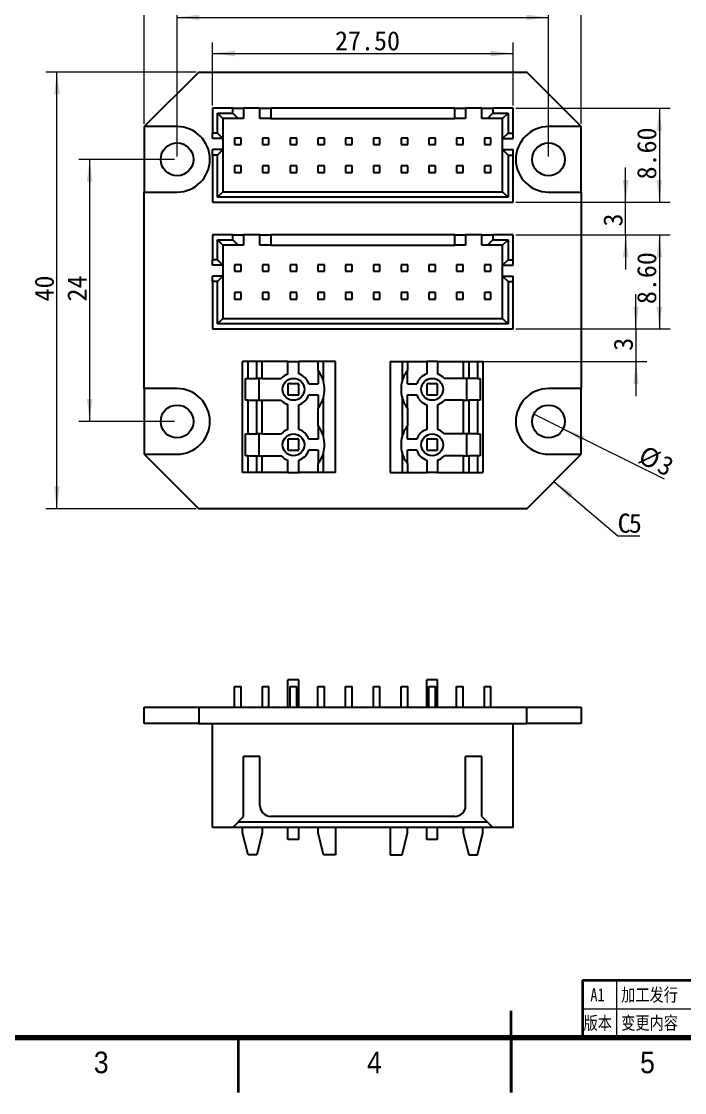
# Model space of a CAD drawing. Header units: millimetres. Extents: x 0 to 210, y 0 to 149.
# Drawn here: x 60.2 to 120.9, y 0 to 98.1 of the extents above; entities that cross this region are included whole.
import ezdxf

# ---------------------------------------------------------------- set-up
doc = ezdxf.new("R2010")
doc.units = ezdxf.units.MM
doc.header["$LTSCALE"] = 0.5
doc.linetypes.add('SLD-实线', pattern=[0])
doc.layers.add('轮廓粗实线', color=7, linetype='Continuous')
doc.styles.add('SLDTEXTSTYLE10', font='GOTHIC.TTF', dxfattribs={"width": 0.913})
doc.styles.add('SLDTEXTSTYLE4', font='SIMSUN.TTC')
doc.styles.add('SLDTEXTSTYLE5', font='SIMSUN.TTC', dxfattribs={"width": 0.8})
doc.styles.add('SLDTEXTSTYLE6', font='SIMSUN.TTC', dxfattribs={"width": 0.8, "bigfont": 'bigfont'})
doc.dimstyles.new('SLDDIMSTYLE0', dxfattribs={"dimtxt": 1.75, "dimasz": 2.04, "dimexe": 0, "dimexo": 0.0625, "dimgap": 0.4375, "dimtad": 2, "dimrnd": 1e-09, "dimzin": 12, "dimdsep": 46, "dimtxsty": 'SLDTEXTSTYLE4', "dimsah": 1, "dimcen": 0.09, "dimadec": 0, "dimazin": 3, "dimtfac": 1, "dimtofl": 0, "dimtmove": 0, "dimatfit": 3, "dimfxl": 1, "dimfrac": 2, "dimtolj": 1, "dimtzin": 12, "dimarcsym": 0})
doc.dimstyles.new('SLDDIMSTYLE1', dxfattribs={"dimtxt": 1.75, "dimasz": 2.04, "dimexe": 0, "dimexo": 0.0625, "dimgap": 0.4375, "dimtad": 2, "dimrnd": 1e-09, "dimzin": 12, "dimdsep": 46, "dimtxsty": 'SLDTEXTSTYLE4', "dimblk1": 'NONE', "dimsah": 1, "dimcen": 0, "dimadec": 0, "dimazin": 3, "dimtfac": 1, "dimtmove": 0, "dimatfit": 3, "dimldrblk": 'NONE', "dimfxl": 1, "dimfrac": 2, "dimtolj": 1, "dimtzin": 12, "dimarcsym": 0})
doc.dimstyles.new('SLDDIMSTYLE2', dxfattribs={"dimtxt": 1.75, "dimasz": 2.04, "dimexe": 0, "dimexo": 0.0625, "dimgap": 0.4375, "dimtad": 2, "dimrnd": 1e-09, "dimzin": 4, "dimdsep": 46, "dimtxsty": 'SLDTEXTSTYLE4', "dimsah": 1, "dimcen": 0.09, "dimadec": 0, "dimazin": 1, "dimtfac": 1, "dimtofl": 0, "dimtmove": 0, "dimatfit": 3, "dimfxl": 1, "dimfrac": 2, "dimtolj": 1, "dimtzin": 12, "dimarcsym": 0})
doc.dimstyles.new('SLDDIMSTYLE3', dxfattribs={"dimtxt": 1.75, "dimasz": 2.04, "dimexe": 0, "dimexo": 0.0625, "dimgap": 0.4375, "dimtad": 2, "dimrnd": 1e-09, "dimzin": 12, "dimdsep": 46, "dimtxsty": 'SLDTEXTSTYLE4', "dimsah": 1, "dimcen": 0.09, "dimadec": 0, "dimazin": 3, "dimtfac": 1, "dimtmove": 0, "dimatfit": 0, "dimfxl": 1, "dimfrac": 2, "dimtolj": 1, "dimtzin": 12, "dimarcsym": 0})

# ---------------------------------------------------------------- blocks, each defined once
blk = doc.blocks.new('_D')
at = {"color": 7, "linetype": 'SLD-实线', "lineweight": 18, "true_color": 0xffffff}
for p, q in [((76.173, 93.469), (62.423, 93.469)), ((63.423, 53.469), (63.423, 93.469)), ((76.173, 53.469), (62.423, 53.469))]:
    blk.add_line(p, q, dxfattribs=at)
for points in [[(63.423, 93.469), (63.169, 91.429), (63.677, 91.429)], [(63.423, 53.469), (63.677, 55.509), (63.169, 55.509)]]:
    blk.add_solid(points, dxfattribs=at)
at = {"color": 7, "linetype": 'SLD-实线', "lineweight": 18, "true_color": 0xffffff, "insert": (61.387, 72.451), "char_height": 1.75, "attachment_point": 1, "rotation": 90, "style": 'SLDTEXTSTYLE4'}
blk.add_mtext('40', dxfattribs=at)
blk = doc.blocks.new('_D_1')
at = {"color": 7, "linetype": 'SLD-实线', "lineweight": 18, "true_color": 0xffffff}
for p, q in [((71.423, 88.719), (71.423, 102.469)), ((111.423, 88.719), (111.423, 102.469)), ((71.423, 101.469), (111.423, 101.469))]:
    blk.add_line(p, q, dxfattribs=at)
for points in [[(71.423, 101.469), (73.463, 101.215), (73.463, 101.723)], [(111.423, 101.469), (109.383, 101.723), (109.383, 101.215)]]:
    blk.add_solid(points, dxfattribs=at)
at = {"color": 7, "linetype": 'SLD-实线', "lineweight": 18, "true_color": 0xffffff, "insert": (90.405, 103.506), "char_height": 1.75, "attachment_point": 1, "style": 'SLDTEXTSTYLE4'}
blk.add_mtext('40', dxfattribs=at)
blk = doc.blocks.new('_D_2')
at = {"color": 7, "linetype": 'SLD-实线', "lineweight": 18, "true_color": 0xffffff}
for p, q in [((74.173, 85.469), (65.423, 85.469)), ((66.423, 85.469), (66.423, 61.469)), ((74.173, 61.469), (65.423, 61.469))]:
    blk.add_line(p, q, dxfattribs=at)
for points in [[(66.423, 85.469), (66.169, 83.429), (66.677, 83.429)], [(66.423, 61.469), (66.677, 63.509), (66.169, 63.509)]]:
    blk.add_solid(points, dxfattribs=at)
at = {"color": 7, "linetype": 'SLD-实线', "lineweight": 18, "true_color": 0xffffff, "insert": (64.387, 72.451), "char_height": 1.75, "attachment_point": 1, "rotation": 90, "style": 'SLDTEXTSTYLE4'}
blk.add_mtext('24', dxfattribs=at)
blk = doc.blocks.new('_D_3')
at = {"color": 7, "linetype": 'SLD-实线', "lineweight": 18, "true_color": 0xffffff}
for p, q in [((74.423, 85.719), (74.423, 99.469)), ((108.423, 85.719), (108.423, 99.469)), ((74.423, 98.469), (108.423, 98.469))]:
    blk.add_line(p, q, dxfattribs=at)
for points in [[(74.423, 98.469), (76.463, 98.215), (76.463, 98.723)], [(108.423, 98.469), (106.383, 98.723), (106.383, 98.215)]]:
    blk.add_solid(points, dxfattribs=at)
at = {"color": 7, "linetype": 'SLD-实线', "lineweight": 18, "true_color": 0xffffff, "insert": (90.405, 100.506), "char_height": 1.75, "attachment_point": 1, "style": 'SLDTEXTSTYLE4'}
blk.add_mtext('34', dxfattribs=at)
blk = doc.blocks.new('SW_CHAMFER_DIMENSION_0')
at = {"color": 0, "linetype": 'SLD-实线', "lineweight": 18}
for p, q in [((-5.831, 4.981), (0, 0)), ((0, 0), (2.037, 0))]:
    blk.add_line(p, q, dxfattribs=at)
blk.add_solid([(-5.831, 4.981), (-4.444, 3.463), (-4.115, 3.849)], dxfattribs=at)
at = {"color": 0, "linetype": 'SLD-实线', "lineweight": 18, "char_height": 1.75, "attachment_point": 1, "style": 'SLDTEXTSTYLE4'}
for s, insert in [('C', (0, 2.036)), ('5', (1.018, 2.036))]:
    blk.add_mtext(s, dxfattribs=dict(at, insert=insert))
blk = doc.blocks.new('_D_4')
at = {"color": 7, "linetype": 'SLD-实线', "lineweight": 18, "true_color": 0xffffff}
for q in [(107.08, 62.137), (119.018, 56.206)]:
    blk.add_line((109.767, 60.802), q, dxfattribs=at)
blk.add_solid([(109.767, 60.802), (111.481, 59.667), (111.707, 60.122)], dxfattribs=at)
at = {"color": 7, "linetype": 'SLD-实线', "lineweight": 18, "true_color": 0xffffff, "char_height": 1.75, "attachment_point": 1, "rotation": 333.5804, "style": 'SLDTEXTSTYLE4'}
for s, insert in [('%%c', (117.277, 59.339)), ('3', (119.009, 58.478))]:
    blk.add_mtext(s, dxfattribs=dict(at, insert=insert))
blk = doc.blocks.new('_None')
blk = doc.blocks.new('_D_5')
at = {"color": 7, "linetype": 'SLD-实线', "lineweight": 18, "true_color": 0xffffff}
for p, q in [((77.673, 90.399), (77.673, 96.171)), ((105.173, 90.399), (105.173, 96.171)), ((77.673, 95.171), (105.173, 95.171))]:
    blk.add_line(p, q, dxfattribs=at)
for points in [[(77.673, 95.171), (79.713, 94.917), (79.713, 95.425)], [(105.173, 95.171), (103.133, 95.425), (103.133, 94.917)]]:
    blk.add_solid(points, dxfattribs=at)
at = {"color": 7, "linetype": 'SLD-实线', "lineweight": 18, "true_color": 0xffffff, "insert": (88.877, 97.207), "char_height": 1.75, "attachment_point": 1, "style": 'SLDTEXTSTYLE4'}
blk.add_mtext('27.50', dxfattribs=at)
blk = doc.blocks.new('_D_6')
at = {"color": 7, "linetype": 'SLD-实线', "lineweight": 18, "true_color": 0xffffff}
for p, q in [((105.423, 90.149), (119.565, 90.149)), ((118.565, 90.149), (118.565, 81.549)), ((105.423, 81.549), (119.565, 81.549))]:
    blk.add_line(p, q, dxfattribs=at)
for points in [[(118.565, 90.149), (118.311, 88.109), (118.819, 88.109)], [(118.565, 81.549), (118.819, 83.589), (118.311, 83.589)]]:
    blk.add_solid(points, dxfattribs=at)
at = {"color": 7, "linetype": 'SLD-实线', "lineweight": 18, "true_color": 0xffffff, "insert": (116.529, 83.631), "char_height": 1.75, "attachment_point": 1, "rotation": 90, "style": 'SLDTEXTSTYLE4'}
blk.add_mtext('8.60', dxfattribs=at)
blk = doc.blocks.new('_D_7')
at = {"color": 7, "linetype": 'SLD-实线', "lineweight": 18, "true_color": 0xffffff}
for p, q in [((105.423, 78.549), (119.565, 78.549)), ((118.565, 78.549), (118.565, 69.949)), ((105.423, 69.949), (119.565, 69.949))]:
    blk.add_line(p, q, dxfattribs=at)
for points in [[(118.565, 78.549), (118.311, 76.509), (118.819, 76.509)], [(118.565, 69.949), (118.819, 71.989), (118.311, 71.989)]]:
    blk.add_solid(points, dxfattribs=at)
at = {"color": 7, "linetype": 'SLD-实线', "lineweight": 18, "true_color": 0xffffff, "insert": (116.529, 72.213), "char_height": 1.75, "attachment_point": 1, "rotation": 90, "style": 'SLDTEXTSTYLE4'}
blk.add_mtext('8.60', dxfattribs=at)
blk = doc.blocks.new('_D_8')
at = {"color": 7, "linetype": 'SLD-实线', "lineweight": 18, "true_color": 0xffffff}
for p, q in [((115.478, 81.549), (115.478, 84.724)), ((105.423, 81.549), (116.478, 81.549)), ((115.478, 78.549), (115.478, 81.549)), ((105.423, 78.549), (116.478, 78.549)), ((115.478, 78.549), (115.478, 75.374))]:
    blk.add_line(p, q, dxfattribs=at)
for points in [[(115.478, 81.549), (115.732, 83.589), (115.224, 83.589)], [(115.478, 78.549), (115.224, 76.509), (115.732, 76.509)]]:
    blk.add_solid(points, dxfattribs=at)
at = {"color": 7, "linetype": 'SLD-实线', "lineweight": 18, "true_color": 0xffffff, "insert": (113.442, 79.318), "char_height": 1.75, "attachment_point": 1, "rotation": 90, "style": 'SLDTEXTSTYLE4'}
blk.add_mtext('3', dxfattribs=at)
blk = doc.blocks.new('_D_9')
at = {"color": 7, "linetype": 'SLD-实线', "lineweight": 18, "true_color": 0xffffff}
for p, q in [((116.423, 69.949), (116.423, 73.124)), ((105.423, 69.949), (117.423, 69.949)), ((116.423, 69.949), (116.423, 66.949)), ((102.173, 66.949), (117.423, 66.949)), ((116.423, 66.949), (116.423, 63.774))]:
    blk.add_line(p, q, dxfattribs=at)
for points in [[(116.423, 69.949), (116.677, 71.989), (116.169, 71.989)], [(116.423, 66.949), (116.169, 64.909), (116.677, 64.909)]]:
    blk.add_solid(points, dxfattribs=at)
at = {"color": 7, "linetype": 'SLD-实线', "lineweight": 18, "true_color": 0xffffff, "insert": (114.387, 67.94), "char_height": 1.75, "attachment_point": 1, "rotation": 90, "style": 'SLDTEXTSTYLE4'}
blk.add_mtext('3', dxfattribs=at)

msp = doc.modelspace()

# ---------------------------------------------------------------- linework, layer by layer
at = {"color": 7, "linetype": 'SLD-实线', "lineweight": 35}
for p, q in [((111.545, 10.3), (128.559, 10.3)), ((111.545, 10.3), (111.545, 5)), ((105, 0), (105, 7.501)), ((80, 5), (80, 0)), ((105, 5), (105, 0))]:
    msp.add_line(p, q, dxfattribs=at)
at = {"color": 7, "linetype": 'SLD-实线', "lineweight": 18}
for p, q in [((114.649, 10.3), (114.649, 4.998)), ((145.572, 7.65), (111.5, 7.65))]:
    msp.add_line(p, q, dxfattribs=at)
at = {"color": 7, "linetype": 'SLD-实线', "lineweight": 70}
msp.add_line((205, 5), (5, 5), dxfattribs=at)
at = {"layer": '轮廓粗实线'}
for p, q in [((76.423, 93.469), (71.423, 88.469)), ((76.423, 93.469), (106.423, 93.469)), ((111.423, 88.469), (106.423, 93.469)), ((79.513, 90.149), (77.673, 90.149)), ((77.673, 90.149), (77.673, 87.869)), ((78.123, 89.699), (79.513, 89.699)), ((78.123, 87.869), (78.123, 89.699)), ((78.623, 89.199), (78.123, 89.699)), ((79.513, 89.699), (79.513, 90.149)), ((79.513, 90.149), (80.513, 90.149)), ((79.513, 89.699), (80.013, 89.199)), ((80.513, 90.149), (80.513, 89.199)), ((82.013, 90.149), (80.513, 90.149)), ((82.013, 89.199), (82.013, 90.149)), ((82.013, 90.149), (83.013, 90.149)), ((83.013, 90.149), (83.013, 89.199)), ((99.833, 90.149), (83.013, 90.149)), ((99.833, 89.199), (99.833, 90.149)), ((99.833, 90.149), (100.833, 90.149)), ((100.833, 90.149), (100.833, 89.199)), ((102.333, 90.149), (100.833, 90.149)), ((102.333, 89.199), (102.333, 90.149)), ((102.333, 90.149), (103.333, 90.149)), ((102.833, 89.199), (103.333, 89.699)), ((103.333, 90.149), (103.333, 89.699)), ((105.173, 90.149), (103.333, 90.149)), ((103.333, 89.699), (104.723, 89.699)), ((104.223, 89.199), (104.723, 89.699)), ((104.723, 89.699), (104.723, 87.869)), ((105.173, 87.869), (105.173, 90.149)), ((74.423, 88.469), (71.423, 88.469)), ((71.423, 88.469), (71.423, 82.469)), ((78.623, 89.199), (78.623, 87.369)), ((80.013, 89.199), (78.623, 89.199)), ((80.513, 89.199), (80.013, 89.199)), ((83.013, 89.199), (82.013, 89.199)), ((83.013, 89.199), (99.833, 89.199)), ((100.833, 89.199), (99.833, 89.199)), ((102.833, 89.199), (102.333, 89.199)), ((104.223, 89.199), (102.833, 89.199)), ((104.223, 87.369), (104.223, 89.199)), ((111.423, 88.469), (108.423, 88.469)), ((111.423, 82.469), (111.423, 88.469)), ((77.673, 87.369), (77.673, 87.869)), ((78.123, 87.869), (77.673, 87.869)), ((78.623, 87.369), (77.673, 87.369)), ((78.123, 87.869), (78.623, 87.369)), ((78.623, 87.369), (78.623, 86.369)), ((80.293, 87.419), (79.693, 87.419)), ((79.693, 87.419), (79.693, 86.819)), ((80.293, 86.819), (80.293, 87.419)), ((82.233, 87.419), (82.233, 86.819)), ((82.833, 87.419), (82.233, 87.419)), ((82.833, 86.819), (82.833, 87.419)), ((85.373, 87.419), (84.773, 87.419)), ((84.773, 87.419), (84.773, 86.819)), ((85.373, 86.819), (85.373, 87.419)), ((87.313, 87.419), (87.313, 86.819)), ((87.913, 87.419), (87.313, 87.419)), ((87.913, 86.819), (87.913, 87.419)), ((89.853, 87.419), (89.853, 86.819)), ((90.453, 87.419), (89.853, 87.419)), ((90.453, 86.819), (90.453, 87.419)), ((92.993, 87.419), (92.393, 87.419)), ((92.393, 87.419), (92.393, 86.819)), ((92.993, 86.819), (92.993, 87.419)), ((95.533, 87.419), (94.933, 87.419)), ((94.933, 87.419), (94.933, 86.819)), ((95.533, 86.819), (95.533, 87.419)), ((97.473, 87.419), (97.473, 86.819)), ((98.073, 87.419), (97.473, 87.419)), ((98.073, 86.819), (98.073, 87.419)), ((100.013, 87.419), (100.013, 86.819)), ((100.613, 87.419), (100.013, 87.419)), ((100.613, 86.819), (100.613, 87.419)), ((102.553, 87.419), (102.553, 86.819)), ((103.153, 87.419), (102.553, 87.419)), ((103.153, 86.819), (103.153, 87.419)), ((104.723, 87.869), (104.223, 87.369)), ((104.223, 87.369), (105.173, 87.369)), ((104.223, 86.369), (104.223, 87.369)), ((104.723, 87.869), (105.173, 87.869)), ((105.173, 87.369), (105.173, 87.869)), ((78.623, 86.369), (77.673, 86.369)), ((77.673, 85.869), (77.673, 86.369)), ((78.623, 86.369), (78.123, 85.869)), ((78.623, 86.369), (78.623, 82.499)), ((79.693, 86.819), (80.293, 86.819)), ((82.233, 86.819), (82.833, 86.819)), ((84.773, 86.819), (85.373, 86.819)), ((87.313, 86.819), (87.913, 86.819)), ((89.853, 86.819), (90.453, 86.819)), ((92.393, 86.819), (92.993, 86.819)), ((94.933, 86.819), (95.533, 86.819)), ((97.473, 86.819), (98.073, 86.819)), ((100.013, 86.819), (100.613, 86.819)), ((102.553, 86.819), (103.153, 86.819)), ((104.223, 86.369), (105.173, 86.369)), ((104.223, 86.369), (104.723, 85.869)), ((104.223, 82.499), (104.223, 86.369)), ((105.173, 85.869), (105.173, 86.369)), ((77.673, 85.869), (77.673, 81.549)), ((78.123, 85.869), (77.673, 85.869)), ((78.123, 81.999), (78.123, 85.869)), ((104.723, 85.869), (104.723, 81.999)), ((104.723, 85.869), (105.173, 85.869)), ((105.173, 81.549), (105.173, 85.869)), ((79.693, 84.879), (79.693, 84.279)), ((80.293, 84.879), (79.693, 84.879)), ((80.293, 84.279), (80.293, 84.879)), ((82.233, 84.879), (82.233, 84.279)), ((82.833, 84.879), (82.233, 84.879)), ((82.833, 84.279), (82.833, 84.879)), ((84.773, 84.879), (84.773, 84.279)), ((85.373, 84.879), (84.773, 84.879)), ((85.373, 84.279), (85.373, 84.879)), ((87.913, 84.879), (87.313, 84.879)), ((87.313, 84.879), (87.313, 84.279)), ((87.913, 84.279), (87.913, 84.879)), ((89.853, 84.879), (89.853, 84.279)), ((90.453, 84.879), (89.853, 84.879)), ((90.453, 84.279), (90.453, 84.879)), ((92.393, 84.879), (92.393, 84.279)), ((92.993, 84.879), (92.393, 84.879)), ((92.993, 84.279), (92.993, 84.879)), ((95.533, 84.879), (94.933, 84.879)), ((94.933, 84.879), (94.933, 84.279)), ((95.533, 84.279), (95.533, 84.879)), ((97.473, 84.879), (97.473, 84.279)), ((98.073, 84.879), (97.473, 84.879)), ((98.073, 84.279), (98.073, 84.879)), ((100.013, 84.879), (100.013, 84.279)), ((100.613, 84.879), (100.013, 84.879)), ((100.613, 84.279), (100.613, 84.879)), ((103.153, 84.879), (102.553, 84.879)), ((102.553, 84.879), (102.553, 84.279)), ((103.153, 84.279), (103.153, 84.879)), ((79.693, 84.279), (80.293, 84.279)), ((82.233, 84.279), (82.833, 84.279)), ((84.773, 84.279), (85.373, 84.279)), ((87.313, 84.279), (87.913, 84.279)), ((89.853, 84.279), (90.453, 84.279)), ((92.393, 84.279), (92.993, 84.279)), ((94.933, 84.279), (95.533, 84.279)), ((97.473, 84.279), (98.073, 84.279)), ((100.013, 84.279), (100.613, 84.279)), ((102.553, 84.279), (103.153, 84.279)), ((71.423, 64.469), (71.423, 82.469)), ((71.423, 82.469), (74.423, 82.469)), ((78.623, 82.499), (78.123, 81.999)), ((78.623, 82.499), (104.223, 82.499)), ((104.223, 82.499), (104.723, 81.999)), ((108.423, 82.469), (111.423, 82.469)), ((111.423, 82.469), (111.423, 64.469)), ((77.673, 81.549), (105.173, 81.549)), ((104.723, 81.999), (78.123, 81.999)), ((79.513, 78.549), (77.673, 78.549)), ((77.673, 78.549), (77.673, 76.269)), ((79.513, 78.099), (79.513, 78.549)), ((79.513, 78.549), (80.513, 78.549)), ((80.513, 78.549), (80.513, 77.599)), ((82.013, 78.549), (80.513, 78.549)), ((82.013, 77.599), (82.013, 78.549)), ((82.013, 78.549), (83.013, 78.549)), ((83.013, 78.549), (83.013, 77.599)), ((99.833, 78.549), (83.013, 78.549)), ((99.833, 77.599), (99.833, 78.549)), ((99.833, 78.549), (100.833, 78.549)), ((100.833, 78.549), (100.833, 77.599)), ((102.333, 78.549), (100.833, 78.549)), ((102.333, 77.599), (102.333, 78.549)), ((102.333, 78.549), (103.333, 78.549)), ((103.333, 78.549), (103.333, 78.099)), ((105.173, 78.549), (103.333, 78.549)), ((105.173, 76.269), (105.173, 78.549)), ((78.623, 77.599), (78.123, 78.099)), ((78.123, 78.099), (79.513, 78.099)), ((78.123, 76.269), (78.123, 78.099)), ((80.013, 77.599), (78.623, 77.599)), ((78.623, 77.599), (78.623, 75.769)), ((79.513, 78.099), (80.013, 77.599)), ((80.513, 77.599), (80.013, 77.599)), ((83.013, 77.599), (82.013, 77.599)), ((83.013, 77.599), (99.833, 77.599)), ((100.833, 77.599), (99.833, 77.599)), ((102.833, 77.599), (102.333, 77.599)), ((102.833, 77.599), (103.333, 78.099)), ((104.223, 77.599), (102.833, 77.599)), ((103.333, 78.099), (104.723, 78.099)), ((104.223, 77.599), (104.723, 78.099)), ((104.223, 75.769), (104.223, 77.599)), ((104.723, 78.099), (104.723, 76.269)), ((78.123, 76.269), (77.673, 76.269)), ((77.673, 75.769), (77.673, 76.269)), ((78.623, 75.769), (77.673, 75.769)), ((78.123, 76.269), (78.623, 75.769)), ((78.623, 75.769), (78.623, 74.769)), ((79.693, 75.819), (79.693, 75.219)), ((80.293, 75.819), (79.693, 75.819)), ((80.293, 75.219), (80.293, 75.819)), ((82.233, 75.819), (82.233, 75.219)), ((82.833, 75.819), (82.233, 75.819)), ((82.833, 75.219), (82.833, 75.819)), ((85.373, 75.819), (84.773, 75.819)), ((84.773, 75.819), (84.773, 75.219)), ((85.373, 75.219), (85.373, 75.819)), ((87.913, 75.819), (87.313, 75.819)), ((87.313, 75.819), (87.313, 75.219)), ((87.913, 75.219), (87.913, 75.819)), ((89.853, 75.819), (89.853, 75.219)), ((90.453, 75.819), (89.853, 75.819)), ((90.453, 75.219), (90.453, 75.819)), ((92.393, 75.819), (92.393, 75.219)), ((92.993, 75.819), (92.393, 75.819)), ((92.993, 75.219), (92.993, 75.819)), ((94.933, 75.819), (94.933, 75.219)), ((95.533, 75.819), (94.933, 75.819)), ((95.533, 75.219), (95.533, 75.819)), ((97.473, 75.819), (97.473, 75.219)), ((98.073, 75.819), (97.473, 75.819)), ((98.073, 75.219), (98.073, 75.819)), ((100.613, 75.819), (100.013, 75.819)), ((100.013, 75.819), (100.013, 75.219)), ((100.613, 75.219), (100.613, 75.819)), ((102.553, 75.819), (102.553, 75.219)), ((103.153, 75.819), (102.553, 75.819)), ((103.153, 75.219), (103.153, 75.819)), ((104.723, 76.269), (104.223, 75.769)), ((104.223, 75.769), (105.173, 75.769)), ((104.223, 74.769), (104.223, 75.769)), ((104.723, 76.269), (105.173, 76.269)), ((105.173, 75.769), (105.173, 76.269)), ((77.673, 74.269), (77.673, 74.769)), ((78.623, 74.769), (77.673, 74.769)), ((78.623, 74.769), (78.123, 74.269)), ((78.623, 74.769), (78.623, 70.899)), ((79.693, 75.219), (80.293, 75.219)), ((82.233, 75.219), (82.833, 75.219)), ((84.773, 75.219), (85.373, 75.219)), ((87.313, 75.219), (87.913, 75.219)), ((89.853, 75.219), (90.453, 75.219)), ((92.393, 75.219), (92.993, 75.219)), ((94.933, 75.219), (95.533, 75.219)), ((97.473, 75.219), (98.073, 75.219)), ((100.013, 75.219), (100.613, 75.219)), ((102.553, 75.219), (103.153, 75.219)), ((104.223, 70.899), (104.223, 74.769)), ((104.223, 74.769), (104.723, 74.269)), ((104.223, 74.769), (105.173, 74.769)), ((105.173, 74.269), (105.173, 74.769)), ((78.123, 74.269), (77.673, 74.269)), ((77.673, 74.269), (77.673, 69.949)), ((78.123, 70.399), (78.123, 74.269)), ((104.723, 74.269), (104.723, 70.399)), ((104.723, 74.269), (105.173, 74.269)), ((105.173, 69.949), (105.173, 74.269)), ((79.693, 73.279), (79.693, 72.679)), ((80.293, 73.279), (79.693, 73.279)), ((79.693, 72.679), (80.293, 72.679)), ((80.293, 72.679), (80.293, 73.279)), ((82.833, 73.279), (82.233, 73.279)), ((82.233, 73.279), (82.233, 72.679)), ((82.233, 72.679), (82.833, 72.679)), ((82.833, 72.679), (82.833, 73.279)), ((85.373, 73.279), (84.773, 73.279)), ((84.773, 73.279), (84.773, 72.679)), ((84.773, 72.679), (85.373, 72.679)), ((85.373, 72.679), (85.373, 73.279)), ((87.913, 73.279), (87.313, 73.279)), ((87.313, 73.279), (87.313, 72.679)), ((87.313, 72.679), (87.913, 72.679)), ((87.913, 72.679), (87.913, 73.279)), ((89.853, 73.279), (89.853, 72.679)), ((90.453, 73.279), (89.853, 73.279)), ((89.853, 72.679), (90.453, 72.679)), ((90.453, 72.679), (90.453, 73.279)), ((92.393, 73.279), (92.393, 72.679)), ((92.993, 73.279), (92.393, 73.279)), ((92.393, 72.679), (92.993, 72.679)), ((92.993, 72.679), (92.993, 73.279)), ((94.933, 73.279), (94.933, 72.679)), ((95.533, 73.279), (94.933, 73.279)), ((94.933, 72.679), (95.533, 72.679)), ((95.533, 72.679), (95.533, 73.279)), ((97.473, 73.279), (97.473, 72.679)), ((98.073, 73.279), (97.473, 73.279)), ((97.473, 72.679), (98.073, 72.679)), ((98.073, 72.679), (98.073, 73.279)), ((100.013, 73.279), (100.013, 72.679)), ((100.613, 73.279), (100.013, 73.279)), ((100.013, 72.679), (100.613, 72.679)), ((100.613, 72.679), (100.613, 73.279)), ((102.553, 73.279), (102.553, 72.679)), ((103.153, 73.279), (102.553, 73.279)), ((102.553, 72.679), (103.153, 72.679)), ((103.153, 72.679), (103.153, 73.279)), ((78.623, 70.899), (78.123, 70.399)), ((78.623, 70.899), (104.223, 70.899)), ((104.223, 70.899), (104.723, 70.399)), ((77.673, 69.949), (105.173, 69.949)), ((104.723, 70.399), (78.123, 70.399)), ((80.423, 56.789), (80.423, 66.949)), ((80.923, 66.949), (80.423, 66.949)), ((80.923, 65.409), (80.923, 66.949)), ((81.723, 66.949), (80.923, 66.949)), ((81.723, 65.409), (81.723, 66.949)), ((82.223, 66.949), (81.723, 66.949)), ((82.223, 65.409), (82.223, 66.949)), ((84.573, 66.949), (82.223, 66.949)), ((84.573, 65.824), (84.573, 66.949)), ((84.573, 66.949), (85.573, 66.949)), ((85.573, 65.824), (85.573, 66.949)), ((87.323, 66.949), (85.573, 66.949)), ((87.323, 66.159), (87.323, 66.949)), ((87.823, 66.949), (87.323, 66.949)), ((87.823, 65.158), (87.823, 66.949)), ((88.923, 66.949), (87.823, 66.949)), ((88.923, 56.789), (88.923, 66.949)), ((93.923, 66.949), (93.923, 56.789)), ((93.923, 66.949), (95.023, 66.949)), ((95.023, 66.949), (95.023, 65.158)), ((95.023, 66.949), (95.523, 66.949)), ((95.523, 66.949), (95.523, 66.159)), ((95.523, 66.949), (97.273, 66.949)), ((97.273, 66.949), (97.273, 65.824)), ((98.273, 66.949), (97.273, 66.949)), ((98.273, 66.949), (98.273, 65.824)), ((98.273, 66.949), (100.623, 66.949)), ((100.623, 66.949), (100.623, 65.409)), ((100.623, 66.949), (101.123, 66.949)), ((101.123, 66.949), (101.923, 66.949)), ((101.123, 66.949), (101.123, 65.409)), ((101.923, 66.949), (102.423, 66.949)), ((101.923, 66.949), (101.923, 65.409)), ((102.423, 66.949), (102.423, 56.789)), ((87.323, 66.159), (87.323, 64.909)), ((95.523, 64.909), (95.523, 66.159)), ((80.673, 65.409), (80.923, 65.409)), ((80.673, 63.409), (80.673, 65.409)), ((80.923, 65.409), (81.723, 65.409)), ((82.223, 65.409), (81.723, 65.409)), ((81.923, 63.409), (81.923, 65.409)), ((82.223, 65.409), (83.955, 65.409)), ((84.573, 64.909), (84.573, 63.909)), ((85.573, 64.909), (84.573, 64.909)), ((85.573, 63.909), (85.573, 64.909)), ((86.488, 64.909), (87.323, 64.909)), ((95.523, 64.909), (96.359, 64.909)), ((97.273, 64.909), (97.273, 63.909)), ((98.273, 64.909), (97.273, 64.909)), ((98.273, 63.909), (98.273, 64.909)), ((100.623, 65.409), (98.891, 65.409)), ((101.123, 65.409), (100.623, 65.409)), ((100.923, 65.409), (100.923, 63.409)), ((101.923, 65.409), (101.123, 65.409)), ((101.923, 65.409), (102.173, 65.409)), ((102.173, 65.409), (102.173, 63.409)), ((74.423, 64.469), (71.423, 64.469)), ((71.423, 64.469), (71.423, 58.469)), ((84.573, 63.909), (85.573, 63.909)), ((86.488, 63.909), (87.323, 63.909)), ((87.323, 63.909), (87.323, 62.66)), ((95.523, 63.909), (96.359, 63.909)), ((95.523, 62.66), (95.523, 63.909)), ((97.273, 63.909), (98.273, 63.909)), ((111.423, 64.469), (108.423, 64.469)), ((111.423, 58.469), (111.423, 64.469)), ((80.923, 63.409), (80.673, 63.409)), ((80.923, 60.329), (80.923, 63.409)), ((80.923, 63.409), (81.723, 63.409)), ((81.723, 60.329), (81.723, 63.409)), ((81.723, 63.409), (82.223, 63.409)), ((82.223, 60.329), (82.223, 63.409)), ((82.223, 63.409), (83.955, 63.409)), ((84.573, 60.744), (84.573, 62.995)), ((85.573, 60.744), (85.573, 62.995)), ((87.823, 60.078), (87.823, 63.661)), ((95.023, 63.661), (95.023, 60.078)), ((97.273, 62.995), (97.273, 60.744)), ((98.273, 62.995), (98.273, 60.744)), ((100.623, 63.409), (98.891, 63.409)), ((100.623, 63.409), (100.623, 60.329)), ((100.623, 63.409), (101.123, 63.409)), ((101.123, 63.409), (101.123, 60.329)), ((101.923, 63.409), (101.123, 63.409)), ((101.923, 63.409), (101.923, 60.329)), ((102.173, 63.409), (101.923, 63.409)), ((87.323, 61.079), (87.323, 62.66)), ((95.523, 62.66), (95.523, 61.079)), ((87.323, 61.079), (87.323, 59.829)), ((95.523, 59.829), (95.523, 61.079)), ((80.673, 60.329), (80.923, 60.329)), ((80.673, 58.329), (80.673, 60.329)), ((80.923, 60.329), (81.723, 60.329)), ((82.223, 60.329), (81.723, 60.329)), ((81.923, 58.329), (81.923, 60.329)), ((82.223, 60.329), (83.955, 60.329)), ((100.623, 60.329), (98.891, 60.329)), ((101.123, 60.329), (100.623, 60.329)), ((100.923, 60.329), (100.923, 58.329)), ((101.923, 60.329), (101.123, 60.329)), ((101.923, 60.329), (102.173, 60.329)), ((102.173, 60.329), (102.173, 58.329)), ((84.573, 59.829), (84.573, 58.829)), ((85.573, 59.829), (84.573, 59.829)), ((85.573, 58.829), (85.573, 59.829)), ((87.323, 59.829), (86.488, 59.829)), ((96.359, 59.829), (95.523, 59.829)), ((97.273, 59.829), (97.273, 58.829)), ((98.273, 59.829), (97.273, 59.829)), ((98.273, 58.829), (98.273, 59.829)), ((71.423, 58.469), (76.423, 53.469)), ((71.423, 58.469), (74.423, 58.469)), ((80.923, 58.329), (80.673, 58.329)), ((80.923, 56.789), (80.923, 58.329)), ((80.923, 58.329), (81.723, 58.329)), ((81.723, 56.789), (81.723, 58.329)), ((81.723, 58.329), (82.223, 58.329)), ((82.223, 56.789), (82.223, 58.329)), ((82.223, 58.329), (83.955, 58.329)), ((84.573, 58.829), (85.573, 58.829)), ((84.573, 56.789), (84.573, 57.915)), ((85.573, 56.789), (85.573, 57.915)), ((87.323, 58.829), (86.488, 58.829)), ((87.323, 58.829), (87.323, 57.58)), ((87.823, 56.789), (87.823, 58.581)), ((95.023, 58.581), (95.023, 56.789)), ((96.359, 58.829), (95.523, 58.829)), ((95.523, 57.58), (95.523, 58.829)), ((97.273, 58.829), (98.273, 58.829)), ((97.273, 57.915), (97.273, 56.789)), ((98.273, 57.915), (98.273, 56.789)), ((100.623, 58.329), (98.891, 58.329)), ((100.623, 58.329), (100.623, 56.789)), ((100.623, 58.329), (101.123, 58.329)), ((101.123, 58.329), (101.123, 56.789)), ((101.923, 58.329), (101.123, 58.329)), ((101.923, 58.329), (101.923, 56.789)), ((102.173, 58.329), (101.923, 58.329)), ((106.423, 53.469), (111.423, 58.469)), ((108.423, 58.469), (111.423, 58.469)), ((87.323, 56.789), (87.323, 57.58)), ((95.523, 57.58), (95.523, 56.789)), ((80.923, 56.789), (80.423, 56.789)), ((81.723, 56.789), (80.923, 56.789)), ((82.223, 56.789), (81.723, 56.789)), ((84.573, 56.789), (82.223, 56.789)), ((84.573, 56.789), (85.573, 56.789)), ((87.323, 56.789), (85.573, 56.789)), ((87.823, 56.789), (87.323, 56.789)), ((88.923, 56.789), (87.823, 56.789)), ((93.923, 56.789), (95.023, 56.789)), ((95.023, 56.789), (95.523, 56.789)), ((95.523, 56.789), (97.273, 56.789)), ((98.273, 56.789), (97.273, 56.789)), ((98.273, 56.789), (100.623, 56.789)), ((100.623, 56.789), (101.123, 56.789)), ((101.123, 56.789), (101.923, 56.789)), ((101.923, 56.789), (102.423, 56.789)), ((106.423, 53.469), (76.423, 53.469)), ((84.573, 35.289), (84.573, 37.789)), ((85.573, 37.789), (84.573, 37.789)), ((85.573, 35.289), (85.573, 37.789)), ((98.273, 37.789), (97.273, 37.789)), ((97.273, 35.289), (97.273, 37.789)), ((98.273, 35.289), (98.273, 37.789)), ((79.693, 37.189), (80.293, 37.189)), ((79.693, 35.289), (79.693, 37.189)), ((80.293, 35.289), (80.293, 37.189)), ((82.233, 35.289), (82.233, 37.189)), ((82.233, 37.189), (82.833, 37.189)), ((82.833, 35.289), (82.833, 37.189)), ((84.773, 37.189), (85.373, 37.189)), ((84.773, 35.289), (84.773, 37.189)), ((85.373, 35.289), (85.373, 37.189)), ((87.313, 37.189), (87.913, 37.189)), ((87.313, 35.289), (87.313, 37.189)), ((87.913, 35.289), (87.913, 37.189)), ((89.853, 35.289), (89.853, 37.189)), ((89.853, 37.189), (90.453, 37.189)), ((90.453, 35.289), (90.453, 37.189)), ((92.393, 37.189), (92.993, 37.189)), ((92.393, 35.289), (92.393, 37.189)), ((92.993, 35.289), (92.993, 37.189)), ((94.933, 35.289), (94.933, 37.189)), ((94.933, 37.189), (95.533, 37.189)), ((95.533, 35.289), (95.533, 37.189)), ((97.473, 35.289), (97.473, 37.189)), ((97.473, 37.189), (98.073, 37.189)), ((98.073, 35.289), (98.073, 37.189)), ((100.013, 37.189), (100.613, 37.189)), ((100.013, 35.289), (100.013, 37.189)), ((100.613, 35.289), (100.613, 37.189)), ((102.553, 37.189), (103.153, 37.189)), ((102.553, 35.289), (102.553, 37.189)), ((103.153, 35.289), (103.153, 37.189)), ((71.423, 35.189), (71.423, 35.289)), ((71.423, 35.289), (76.423, 35.289)), ((71.423, 33.889), (71.423, 35.189)), ((76.423, 35.289), (76.423, 33.789)), ((76.423, 35.289), (106.423, 35.289)), ((106.423, 33.789), (106.423, 35.289)), ((106.423, 35.289), (111.423, 35.289)), ((111.423, 35.289), (111.423, 35.189)), ((111.423, 35.189), (111.423, 33.889)), ((71.423, 33.789), (71.423, 33.889)), ((76.423, 33.789), (71.423, 33.789)), ((76.423, 33.789), (106.423, 33.789)), ((77.673, 24.289), (77.673, 33.789)), ((105.173, 24.289), (105.173, 33.789)), ((111.423, 33.789), (106.423, 33.789)), ((111.423, 33.889), (111.423, 33.789)), ((82.013, 30.789), (80.513, 30.789)), ((80.513, 25.289), (80.513, 30.789)), ((82.013, 26.289), (82.013, 30.789)), ((102.333, 30.789), (100.833, 30.789)), ((100.833, 26.289), (100.833, 30.789)), ((102.333, 25.289), (102.333, 30.789)), ((79.513, 24.289), (80.513, 25.289)), ((80.013, 24.789), (102.833, 24.789)), ((99.833, 25.289), (83.013, 25.289)), ((102.333, 25.289), (103.333, 24.289)), ((79.513, 24.289), (77.673, 24.289)), ((103.333, 24.289), (79.513, 24.289)), ((80.423, 23.789), (80.423, 24.289)), ((80.923, 21.789), (80.423, 23.789)), ((82.223, 23.789), (81.723, 21.789)), ((82.223, 24.289), (82.223, 23.789)), ((84.573, 23.189), (84.573, 24.289)), ((85.573, 23.189), (85.573, 24.289)), ((87.323, 23.789), (87.323, 24.289)), ((87.823, 21.789), (87.323, 23.789)), ((88.923, 24.289), (88.923, 21.789)), ((93.923, 24.289), (93.923, 21.789)), ((95.023, 21.789), (95.523, 23.789)), ((95.523, 23.789), (95.523, 24.289)), ((97.273, 23.189), (97.273, 24.289)), ((98.273, 23.189), (98.273, 24.289)), ((100.623, 24.289), (100.623, 23.789)), ((100.623, 23.789), (101.123, 21.789)), ((101.923, 21.789), (102.423, 23.789)), ((102.423, 23.789), (102.423, 24.289)), ((105.173, 24.289), (103.333, 24.289)), ((85.573, 23.189), (84.573, 23.189)), ((98.273, 23.189), (97.273, 23.189)), ((81.723, 21.789), (80.923, 21.789)), ((88.923, 21.789), (87.823, 21.789)), ((93.923, 21.789), (95.023, 21.789)), ((101.123, 21.789), (101.923, 21.789))]:
    msp.add_line(p, q, dxfattribs=at)
for centre, radius in [((74.423, 85.469), 1.5), ((108.423, 85.469), 1.5), ((85.073, 64.409), 1), ((97.773, 64.409), 1), ((74.423, 61.469), 1.5), ((108.423, 61.469), 1.5), ((85.073, 59.329), 1), ((97.773, 59.329), 1)]:
    msp.add_circle(centre, radius, dxfattribs=at)
for centre, radius, start, end in [((74.423, 85.469), 3, 270, 90), ((108.423, 85.469), 3, 90, 270), ((85.073, 64.409), 1.5, 109.47122, 138.18969), ((85.073, 64.409), 1.5, 19.47122, 70.52878), ((85.073, 64.409), 2.85, 15.22276, 37.86365), ((97.773, 64.409), 2.85, 142.13635, 164.77724), ((97.773, 64.409), 1.5, 109.47122, 160.52878), ((97.773, 64.409), 1.5, 41.81031, 70.52878), ((85.073, 64.409), 2.85, 344.77724, 15.22276), ((97.773, 64.409), 2.85, 164.77724, 195.22276), ((74.423, 61.469), 3, 270, 90), ((85.073, 64.409), 1.5, 289.47122, 340.52878), ((97.773, 64.409), 1.5, 199.47122, 250.52878), ((108.423, 61.469), 3, 90, 270), ((85.073, 64.409), 1.5, 221.81031, 250.52878), ((85.073, 64.409), 2.85, 322.13635, 344.77724), ((97.773, 64.409), 2.85, 195.22276, 217.86365), ((97.773, 64.409), 1.5, 289.47122, 318.18969), ((85.073, 59.329), 2.85, 15.22276, 37.86365), ((97.773, 59.329), 2.85, 142.13635, 164.77724), ((85.073, 59.329), 1.5, 109.47122, 138.18969), ((85.073, 59.329), 1.5, 19.47122, 70.52878), ((85.073, 59.329), 2.85, 344.77724, 15.22276), ((97.773, 59.329), 2.85, 164.77724, 195.22276), ((97.773, 59.329), 1.5, 109.47122, 160.52878), ((97.773, 59.329), 1.5, 41.81031, 70.52878), ((85.073, 59.329), 1.5, 221.81031, 250.52878), ((85.073, 59.329), 1.5, 289.47122, 340.52878), ((85.073, 59.329), 2.85, 322.13635, 344.77724), ((97.773, 59.329), 2.85, 195.22276, 217.86365), ((97.773, 59.329), 1.5, 199.47122, 250.52878), ((97.773, 59.329), 1.5, 289.47122, 318.18969), ((83.013, 26.289), 1, 180, 270), ((99.833, 26.289), 1, 270, 0)]:
    msp.add_arc(centre, radius, start, end, dxfattribs=at)

# ---------------------------------------------------------------- block references
at = {"color": 7, "linetype": 'SLD-实线', "lineweight": 18, "true_color": 0xffffff}
msp.add_blockref('SW_CHAMFER_DIMENSION_0', (114.754, 50.988), dxfattribs=at)

# ---------------------------------------------------------------- texts
at = {"color": 7, "linetype": 'SLD-实线', "lineweight": 18, "true_color": 0xffffff, "char_height": 1.1906, "attachment_point": 2}
for s, insert, style in [('A1', (112.903, 9.543), 'SLDTEXTSTYLE5'), ('加工发行', (117.672, 9.543), 'SLDTEXTSTYLE6'), ('版本', (112.93, 6.971), 'SLDTEXTSTYLE6'), ('变更内容', (117.672, 6.972), 'SLDTEXTSTYLE6')]:
    msp.add_mtext(s, dxfattribs=dict(at, insert=insert, style=style))
at = {"color": 7, "linetype": 'Continuous', "lineweight": 0, "char_height": 1.984, "attachment_point": 2, "style": 'SLDTEXTSTYLE10'}
for s, insert in [('3', (67.48, 3.757)), ('4', (92.48, 3.757)), ('5', (117.48, 3.757))]:
    msp.add_mtext(s, dxfattribs=dict(at, insert=insert))

# ---------------------------------------------------------------- dimensions: what is measured, and where the dimension line sits
at = {"color": 7, "linetype": 'SLD-实线', "lineweight": 18, "true_color": 0xffffff}
for base, p1, p2, dimstyle, picture, middle in [((111.423, 101.469), (71.423, 88.469), (111.423, 88.469), 'SLDDIMSTYLE0', '_D_1', (91.423, 101.469)), ((108.423, 98.469), (74.423, 85.469), (108.423, 85.469), 'SLDDIMSTYLE0', '_D_3', (91.423, 98.469)), ((105.173, 95.171), (77.673, 90.149), (105.173, 90.149), 'SLDDIMSTYLE2', '_D_5', (91.423, 95.171))]:
    dim = msp.add_linear_dim(base=base, p1=p1, p2=p2, dimstyle=dimstyle, dxfattribs=at)
    dim.commit()
    dim.dimension.update_dxf_attribs({"geometry": picture, "text_midpoint": middle, "dimtype": 160})
for base, p1, p2, dimstyle, picture, middle in [((63.423, 93.469), (76.423, 53.469), (76.423, 93.469), 'SLDDIMSTYLE0', '_D', (63.423, 73.469)), ((118.565, 81.549), (105.173, 90.149), (105.173, 81.549), 'SLDDIMSTYLE2', '_D_6', (118.565, 85.668)), ((66.423, 61.469), (74.423, 85.469), (74.423, 61.469), 'SLDDIMSTYLE0', '_D_2', (66.423, 73.469)), ((115.478, 81.549), (105.173, 78.549), (105.173, 81.549), 'SLDDIMSTYLE3', '_D_8', (115.478, 79.827)), ((118.565, 69.949), (105.173, 78.549), (105.173, 69.949), 'SLDDIMSTYLE2', '_D_7', (118.565, 74.249)), ((116.423, 66.949), (105.173, 69.949), (101.923, 66.949), 'SLDDIMSTYLE3', '_D_9', (116.423, 68.449))]:
    dim = msp.add_linear_dim(base=base, p1=p1, p2=p2, angle=90, dimstyle=dimstyle, dxfattribs=at)
    dim.commit()
    dim.dimension.update_dxf_attribs({"geometry": picture, "text_midpoint": middle, "dimtype": 160})
dim = msp.add_diameter_dim_2p(p1=(107.08, 62.137), p2=(109.767, 60.802), dimstyle='SLDDIMSTYLE1', dxfattribs=at)
dim.commit()
dim.dimension.update_dxf_attribs({"geometry": '_D_4', "text_midpoint": (117.739, 56.841), "dimtype": 163})

doc.saveas('drawing.dxf')
